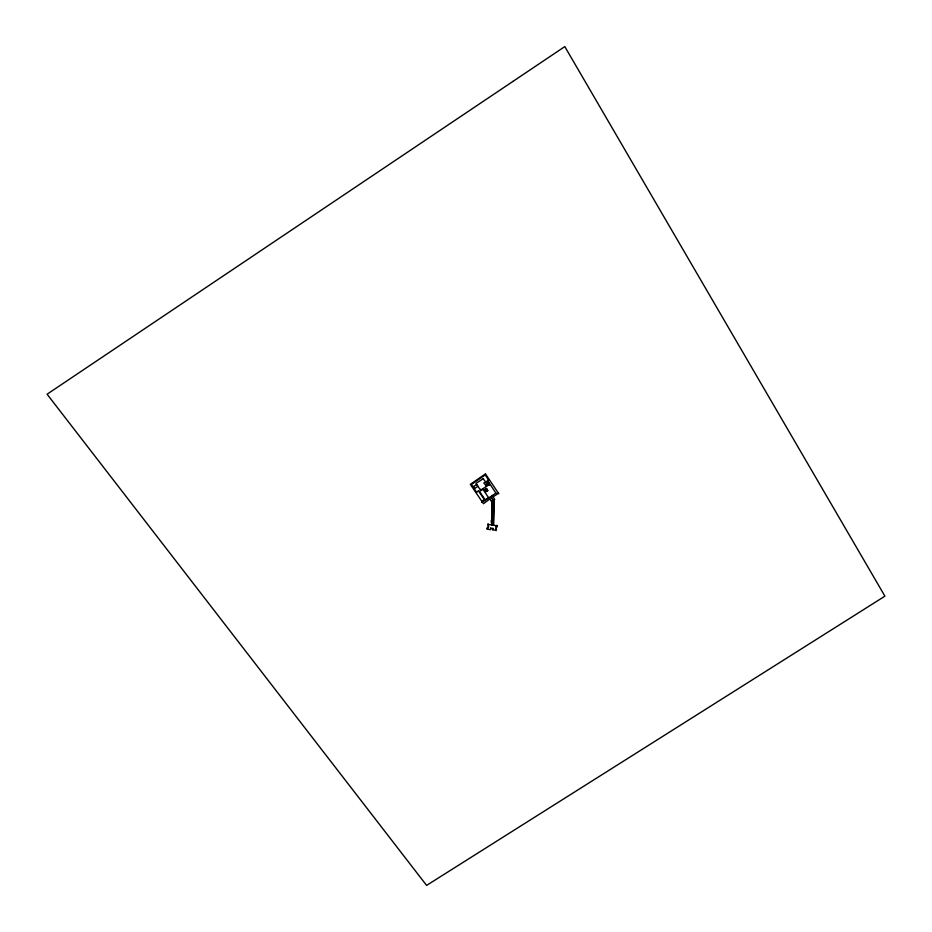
<?xml version="1.0" encoding="UTF-8"?>
<svg xmlns="http://www.w3.org/2000/svg" width="932" height="932" viewBox="0 0 932 932"><rect width="100%" height="100%" fill="white"/><g stroke="black" fill="none" stroke-linecap="round" stroke-linejoin="round"><path stroke-width="1.4" d="M491.886 518.763C489.347 525.17 494.647 521.058 493.634 525.275L491.397 524.425M492.108 506.297L492.213 500.752L491.886 523.12L492.282 500.938M493.517 523.097L493.878 499.68L493.517 523.097L491.467 522.596M493.296 518.576L493.284 523.108L493.68 499.797L493.541 507.02M492.341 522.84L492.912 525.159L492.865 522.829M491.595 524.949L491.677 523.12M490.721 527.815L490.64 529.691L487.285 529.166L487.354 527.291M487.553 527.827L488.321 527.943L488.671 526.172L487.914 526.044L487.995 523.761M496.325 528.689L496.255 530.588L492.574 529.504M495.929 526.568L496.942 527.221L496.966 525.182M492.772 530.04L492.853 528.153M496.535 529.225L495.708 529.108L496.127 527.093M485.351 490.057L486.597 490.966L486.819 489.743L485.351 490.057L486.259 489.475M483.219 478.745L488.112 485.374L480.621 490.244L476.007 483.405L483.498 478.524M482.368 502.115L470.334 484.337L485.537 473.84M478.431 490.651L476.706 492.376L471.394 484.535L485.304 474.877M473.305 486.632L476.532 484.524L477.801 486.399L474.574 488.496L473.305 486.632L474.563 488.485M488.939 483.708L489.23 484.978L487.949 482.823L488.193 484.197L485.887 485.7L484.279 483.312L488.648 479.863M487.879 484.395L488.95 485.153L487.949 482.823M488.088 483.941L489.393 483.417L489.149 482.823M489.102 484.489L488.683 483.883M485.817 491.712L484.652 489.987L486.411 488.764L487.308 491.013L487.914 490.616L486.481 488.45L484.337 489.929L485.747 492.026L486.015 491.502M486.224 491.374L486.9 490.931M482.263 501.824C479.852 501.288 489.277 497.758 481.879 501.591M482.112 501.824L484.489 499.703M482.217 502.092L490.896 496.628L493.296 500.286L490.477 496.907M495.975 493.028L490.896 496.628M482.31 502.022L483.452 503.711L489.859 498.923M498.573 493.261L493.11 496.803M492.69 501.94L494.368 500.857M488.24 524.413L497.222 525.846M490.919 528.351L493.051 528.689M487.354 484.885L488.112 485.374M478.617 491.129L484.582 499.96M487.599 490.558L486.411 488.764M485.793 491.653L484.652 489.987M485.735 474.306L498.783 493.75M485.502 475.343L488.846 480.33M496.185 493.517L487.541 480.434M492.166 495.346L494.706 499.366L491.455 501.486L488.916 497.467M492.48 500.822L492.049 522.922M485.642 485.106L485.887 485.7M484.034 482.718L484.279 483.312M484.757 500.111L485.094 500.717M487.04 528.491L487.285 529.166M480.609 489.277L480.621 490.244M512.926 81.422L47.089 394.213L426.6 885.4L884.911 596.165L564.792 46.6L512.926 81.422M482.916 489.265L479.526 491.479L485.141 499.797L488.519 497.583L482.916 489.265"/></g></svg>
